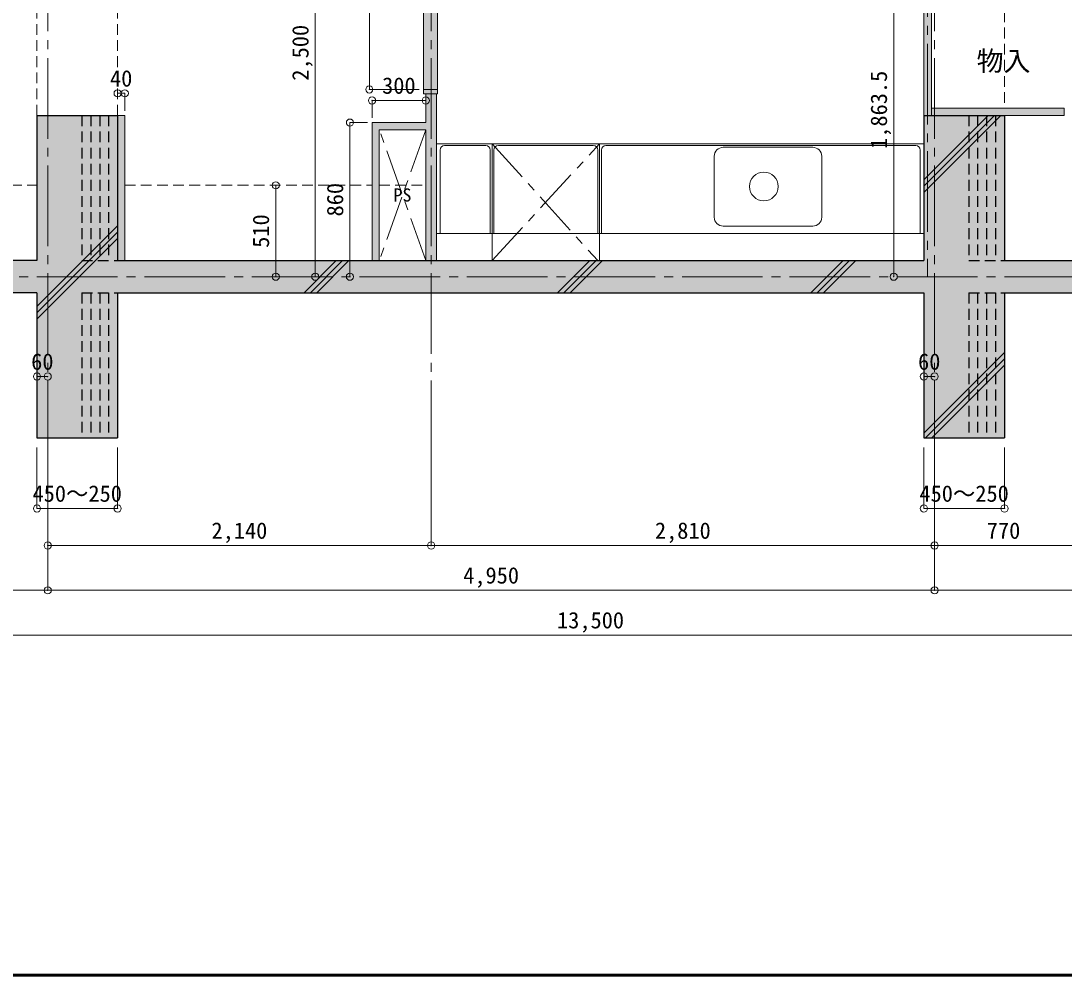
# Model space of a CAD drawing. Units: millimetres at full size, sheet at 1:50. Extents: x -9674 to 9699, y -6794 to 6791.
# Drawn here: x -3182 to 2640, y -6794 to -1463 of the extents above; entities that cross this region are included whole.
import ezdxf
from ezdxf.enums import TextEntityAlignment as Align

# ---------------------------------------------------------------- set-up
doc = ezdxf.new("R2010")
doc.units = ezdxf.units.MM
doc.header["$LTSCALE"] = 50
doc.header["$PDMODE"] = 32
doc.header["$PDSIZE"] = 40
for name, pattern in [('CHAIN1', [8, 5, -1, 1, -1]), ('CHAIN2', [12, 9, -1, 1, -1]), ('DASHED1', [1.8, 1.2, -0.6])]:
    doc.linetypes.add(name, pattern=pattern)
for name, color, linetype, lineweight in [('0-0_図面枠', 7, 'Continuous', 9), ('1-0_芯', 2, 'DASHED1', 25), ('1-1_躯体', 2, 'Continuous', 25), ('1-2_間仕切', 3, 'Continuous', 18), ('1-3_建具', 3, 'Continuous', 18), ('1-5_設備', 7, 'Continuous', 9), ('1-7_その他', 7, 'DASHED1', 9), ('1-8_ハッチ', 4, 'Continuous', 9), ('1-A_文字', 7, 'Continuous', 9), ('1-B_寸法', 7, 'Continuous', 9), ('1-C_梁', 7, 'DASHED1', 9)]:
    doc.layers.add(name, color=color, linetype=linetype, lineweight=lineweight)
doc.layers.add('4-0', color=1, linetype='Continuous')
doc.layers.add('4-2', color=4, linetype='Continuous')
doc.styles.add('ＭＳ ゴシック', font='')
doc.styles.get('ＭＳ ゴシック').set_extended_font_data('MS Gothic')

msp = doc.modelspace()

# ---------------------------------------------------------------- linework, layer by layer
at = {"layer": '0-0_図面枠'}
for p, q in [((-9673.92, -6793.93), (9698.92, -6793.93)), ((-9672.16, -6792.16), (9697.16, -6792.16)), ((-9670.4, -6790.4), (9695.4, -6790.4)), ((9693.64, -6788.64), (-9668.64, -6788.64)), ((-9666.87, -6786.88), (9691.87, -6786.88)), ((-9665.11, -6785.11), (9690.11, -6785.11)), ((-9663.35, -6783.35), (9688.35, -6783.35))]:
    msp.add_line(p, q, dxfattribs=at)
at = {"layer": '1-0_芯', "color": 7, "linetype": 'CHAIN2', "lineweight": 9}
for p, q in [((-3032.5, 4329.12), (-3032.5, -3890.88)), ((-892.5, 4329.12), (-892.5, -3890.88)), ((1917.5, 4329.12), (1917.5, -3890.88)), ((1878.5, -390.88), (1878.5, -2890.88)), ((-8492.5, -2890.88), (8517.5, -2890.88))]:
    msp.add_line(p, q, dxfattribs=at)
at = {"layer": '1-0_芯'}
for p, q in [((-2792.5, -1990.88), (-2792.5, -2800.88)), ((-2742.5, -1990.88), (-2742.5, -2800.88)), ((-2692.5, -1990.88), (-2692.5, -2800.88)), ((2157.5, -1990.88), (2157.5, -2800.88)), ((2207.5, -1990.88), (2207.5, -2800.88)), ((2257.5, -1990.88), (2257.5, -2800.88)), ((-2842.5, -2980.88), (-2842.5, -3790.88)), ((-2842.5, -2980.88), (-2642.5, -2980.88)), ((-2792.5, -2980.88), (-2792.5, -3790.88)), ((-2742.5, -2980.88), (-2742.5, -3790.88)), ((-2692.5, -2980.88), (-2692.5, -3790.88)), ((2107.5, -2980.88), (2107.5, -3790.88)), ((2107.5, -2980.88), (2307.5, -2980.88)), ((2157.5, -2980.88), (2157.5, -3790.88)), ((2207.5, -2980.88), (2207.5, -3790.88)), ((2257.5, -2980.88), (2257.5, -3790.88))]:
    msp.add_line(p, q, dxfattribs=at)
for points in [[(-2842.5, -1990.88), (-2842.5, -2800.88), (-2642.5, -2800.88)], [(2107.5, -1990.88), (2107.5, -2800.88), (2307.5, -2800.88)]]:
    msp.add_lwpolyline(points, dxfattribs=at)
at = {"layer": '1-1_躯体'}
for p, q in [((-3092.5, -1990.88), (-2642.5, -1990.88)), ((-3092.5, -1990.88), (-3092.5, -2800.88)), ((1857.5, -1990.88), (2307.5, -1990.88)), ((1857.5, -1990.88), (1857.5, -2800.88)), ((2307.5, -1990.88), (2307.5, -2800.88)), ((-3092.5, -2800.88), (-6692.5, -2800.88)), ((2307.5, -2800.88), (6357.5, -2800.88)), ((-3092.5, -2980.88), (-6692.5, -2980.88)), ((-3092.5, -2980.88), (-3092.5, -3790.88)), ((-2642.5, -2980.88), (-2642.5, -3790.88)), ((2307.5, -2980.88), (2307.5, -3790.88)), ((-3092.5, -3790.88), (-2642.5, -3790.88)), ((1857.5, -3790.88), (2307.5, -3790.88))]:
    msp.add_line(p, q, dxfattribs=at)
for points in [[(-2642.5, -1990.88), (-2642.5, -2800.88), (1857.5, -2800.88)], [(-2642.5, -2980.88), (1857.5, -2980.88), (1857.5, -3790.88)], [(2307.5, -2980.88), (6357.5, -2980.88), (6357.5, -3790.88)]]:
    msp.add_lwpolyline(points, dxfattribs=at)
at = {"layer": '1-2_間仕切'}
for p, q in [((1857.5, -1990.88), (1857.5, -420.88)), ((1899.5, -1990.88), (1899.5, -1050.88)), ((-922.5, -1870.88), (-922.5, -2030.88)), ((-862.5, -1870.88), (-862.5, -2800.88)), ((1899.5, -1950.88), (2640, -1950.88)), ((-2602.5, -1990.88), (-2642.5, -1990.88)), ((-2602.5, -1990.88), (-2602.5, -2800.88)), ((-1222.5, -2030.88), (-922.5, -2030.88)), ((-1222.5, -2800.88), (-1222.5, -2030.88)), ((-1182.5, -2070.88), (-922.5, -2070.88)), ((-1182.5, -2800.88), (-1182.5, -2070.88)), ((-922.5, -2070.88), (-922.5, -2800.88))]:
    msp.add_line(p, q, dxfattribs=at)
msp.add_lwpolyline([(1899.5, -1990.88), (2640, -1990.88), (2640, -1950.88)], dxfattribs=at)
at = {"layer": '1-3_建具', "color": 7, "lineweight": 9}
for p, q in [((-935, -1845.88), (-935, -445.88)), ((-857, -445.88), (-857, -1845.88))]:
    msp.add_line(p, q, dxfattribs=at)
at = {"layer": '1-3_建具'}
for p, q in [((-935, -1845.88), (-857, -1845.88)), ((-935, -1845.88), (-935, -1870.88)), ((-857, -1845.88), (-857, -1870.88)), ((-935, -1870.88), (-857, -1870.88))]:
    msp.add_line(p, q, dxfattribs=at)
at = {"layer": '1-5_設備'}
for p, q in [((-862.5, -2148.88), (1857.5, -2148.88)), ((-552.5, -2148.88), (-552.5, -2800.88)), ((47.5, -2148.88), (47.5, -2800.88)), ((-842.5, -2183.88), (-842.5, -2648.88)), ((-817.5, -2158.88), (-587.5, -2158.88)), ((-562.5, -2183.88), (-562.5, -2648.88)), ((-542.5, -2183.88), (-542.5, -2648.88)), ((-517.5, -2158.88), (12.5, -2158.88)), ((37.5, -2183.88), (37.5, -2648.88)), ((57.5, -2183.88), (57.5, -2648.88)), ((82.5, -2158.88), (1812.5, -2158.88)), ((1237.5, -2168.88), (737.5, -2168.88)), ((1837.5, -2183.88), (1837.5, -2648.88)), ((687.5, -2558.88), (687.5, -2218.88)), ((1287.5, -2558.88), (1287.5, -2218.88)), ((737.5, -2608.88), (1237.5, -2608.88)), ((-862.5, -2648.88), (1857.5, -2648.88))]:
    msp.add_line(p, q, dxfattribs=at)
at = {"layer": '1-5_設備', "linetype": 'CHAIN1'}
for p, q in [((-552.5, -2148.88), (37.5, -2800.88)), ((-552.5, -2800.88), (47.5, -2148.88))]:
    msp.add_line(p, q, dxfattribs=at)
at = {"layer": '1-5_設備'}
msp.add_circle((964.13, -2387.25), 80, dxfattribs=at)
for centre, radius, start, end in [((-817.5, -2183.88), 25, 90, 180), ((-587.5, -2183.88), 25, 0, 90), ((-517.5, -2183.88), 25, 90, 180), ((12.5, -2183.88), 25, 0, 90), ((82.5, -2183.88), 25, 90, 180), ((737.5, -2218.88), 50, 90, 180), ((1237.5, -2218.88), 50, 0, 90), ((1812.5, -2183.88), 25, 0, 90), ((737.5, -2558.88), 50, 180, 270), ((1237.5, -2558.88), 50, 270, 0)]:
    msp.add_arc(centre, radius, start, end, dxfattribs=at)
at = {"layer": '1-7_その他', "color": 4, "linetype": 'CHAIN1'}
for p, q in [((-922.5, -2070.88), (-1182.5, -2800.88)), ((-922.5, -2800.88), (-1182.5, -2070.88))]:
    msp.add_line(p, q, dxfattribs=at)
at = {"layer": '1-8_ハッチ'}
for p, q in [((1857.5, -2420.5), (2287.12, -1990.88)), ((1857.5, -2385.14), (2251.76, -1990.88)), ((1857.5, -2349.79), (2216.41, -1990.88)), ((-3092.5, -3057.14), (-2642.5, -2607.14)), ((-3092.5, -3092.5), (-2642.5, -2642.5)), ((-3092.5, -3127.86), (-2642.5, -2677.86)), ((-1602.02, -2980.88), (-1422.02, -2800.88)), ((-1566.67, -2980.88), (-1386.67, -2800.88)), ((-1531.31, -2980.88), (-1351.31, -2800.88)), ((-187.81, -2980.88), (-7.81, -2800.88)), ((-152.45, -2980.88), (27.55, -2800.88)), ((-117.1, -2980.88), (62.9, -2800.88)), ((1226.41, -2980.88), (1406.41, -2800.88)), ((1261.76, -2980.88), (1441.76, -2800.88)), ((1297.12, -2980.88), (1477.12, -2800.88)), ((1857.5, -3764), (2307.5, -3314)), ((1865.98, -3790.88), (2307.5, -3349.35)), ((1901.33, -3790.88), (2307.5, -3384.71))]:
    msp.add_line(p, q, dxfattribs=at)
at = {"layer": '1-B_寸法'}
for p, q in [((-1539.2, -390.88), (-1539.2, -2890.88)), ((-1237.5, -445.88), (-1237.5, -1845.88)), ((1689.11, -1027.38), (1689.11, -2890.88)), ((-960.01, -1845.88), (-1237.5, -1845.88)), ((-1222.5, -2004.95), (-1222.5, -1907.49)), ((-1222.5, -1907.49), (-922.5, -1907.49)), ((-1248.43, -2030.88), (-1345.89, -2030.88)), ((-1345.89, -2030.88), (-1345.89, -2890.88)), ((-1759.7, -2380.88), (-1759.7, -2890.88)), ((-3032.5, -3447.9), (-3092.5, -3447.9)), ((1917.5, -3447.9), (1857.5, -3447.9)), ((-3092.5, -4184.29), (-3092.5, -3844.09)), ((-3032.5, -4640.88), (-3032.5, -3890.88)), ((-2642.5, -4184.29), (-2642.5, -3844.09)), ((-892.5, -4390.88), (-892.5, -3890.88)), ((1857.5, -4184.29), (1857.5, -3844.09)), ((1917.5, -4640.88), (1917.5, -3890.88)), ((2307.5, -4184.29), (2307.5, -3844.09)), ((-3092.5, -4184.29), (-2642.5, -4184.29)), ((1857.5, -4184.29), (2307.5, -4184.29)), ((-3032.5, -4390.88), (-892.5, -4390.88)), ((-892.5, -4390.88), (1917.5, -4390.88)), ((1917.5, -4390.88), (2687.5, -4390.88)), ((-6752.5, -4640.88), (-3032.5, -4640.88)), ((-3032.5, -4640.88), (1917.5, -4640.88)), ((1917.5, -4640.88), (6747.5, -4640.88)), ((-6752.5, -4890.88), (6747.5, -4890.88))]:
    msp.add_line(p, q, dxfattribs=at)
msp.add_lwpolyline([(-2602.5, -1964.95), (-2602.5, -1867.49), (-2642.5, -1867.49)], dxfattribs=at)
at = {"layer": '1-B_寸法', "color": 3}
for p in [(-2642.5, -1867.49), (-2602.5, -1867.49), (-1237.5, -1845.88), (-1222.5, -1907.49), (-922.5, -1907.49), (-1345.89, -2030.88), (-1759.7, -2380.88), (-1759.7, -2890.88), (-1539.2, -2890.88), (-1345.89, -2890.88), (1689.11, -2890.88), (-3092.5, -3447.9), (-3032.5, -3447.9), (1857.5, -3447.9), (1917.5, -3447.9), (-3092.5, -4184.29), (-2642.5, -4184.29), (1857.5, -4184.29), (2307.5, -4184.29), (-3032.5, -4390.88), (-892.5, -4390.88), (1917.5, -4390.88), (-3032.5, -4640.88), (1917.5, -4640.88)]:
    msp.add_point(p, dxfattribs=at)
at = {"layer": '1-C_梁'}
for p, q in [((-3092.5, -1990.88), (-3092.5, 479.12)), ((-2642.5, -1990.88), (-2642.5, 479.12)), ((2307.5, -1050.88), (2307.5, -1950.88)), ((-6657.5, -2380.88), (-3092.5, -2380.88)), ((-2602.5, -2380.88), (-1222.5, -2380.88)), ((-1182.5, -2380.88), (-922.5, -2380.88))]:
    msp.add_line(p, q, dxfattribs=at)
at = {"layer": '4-0'}
for points in [[(-3092.5, -3790.88), (-2642.5, -3790.88), (-3092.5, -1990.88), (-2642.5, -1990.88)], [(1857.5, -3790.88), (2307.5, -3790.88), (1857.5, -1990.88), (1878.5, -1990.88)], [(2307.5, -3790.88), (2307.5, -1990.88), (1878.5, -1990.88)], [(-6692.5, -2800.88), (-6692.5, -2980.88), (-3092.5, -2800.88), (-3092.5, -2980.88)], [(-2642.5, -2800.88), (-2642.5, -2980.88), (1857.5, -2800.88), (1857.5, -2980.88)], [(2307.5, -2800.88), (2307.5, -2980.88), (6357.5, -2800.88), (6357.5, -2980.88)]]:
    msp.add_solid(points, dxfattribs=at)
at = {"layer": '4-2'}
for points in [[(1857.5, -1990.88), (1899.5, -1990.88), (1899.5, -360.88)], [(1899.5, -360.88), (1857.5, -420.88), (1857.5, -1990.88)], [(-935, -420.88), (-857, -420.88), (-935, -1870.88), (-922.5, -1870.88)], [(-857, -420.88), (-857, -1870.88), (-922.5, -1870.88)], [(-862.5, -1870.88), (-922.5, -1870.88), (-922.5, -2030.88)], [(-922.5, -2800.88), (-862.5, -2800.88), (-862.5, -1870.88)], [(-922.5, -2800.88), (-862.5, -1870.88), (-922.5, -2030.88)], [(1899.5, -1990.88), (2640, -1990.88), (1899.5, -1950.88), (2640, -1950.88)], [(-2642.5, -1990.88), (-2602.5, -1990.88), (-2642.5, -2800.88), (-2602.5, -2800.88)], [(-1222.5, -2030.88), (-1182.5, -2070.88), (-922.5, -2070.88)], [(-922.5, -2030.88), (-1222.5, -2030.88), (-922.5, -2070.88)], [(-1222.5, -2030.88), (-1222.5, -2800.88), (-1182.5, -2800.88)], [(-1222.5, -2030.88), (-1182.5, -2800.88), (-1182.5, -2070.88)]]:
    msp.add_solid(points, dxfattribs=at)

# ---------------------------------------------------------------- texts
at = {"layer": '1-A_文字', "style": 'ＭＳ ゴシック'}
for s, height, p in [('物入', 110, (2152.21, -1775.45)), ('PS', 73.31, (-1102.5, -2493.38))]:
    msp.add_text(s, height=height, dxfattribs=at).set_placement(p, align=Align.BOTTOM_LEFT)
at = {"layer": '1-B_寸法', "style": 'ＭＳ ゴシック'}
for s, p in [('2,500', (-1549.2, -1797.13)), ('1,863.5', (1679.11, -2177.88)), ('860', (-1355.89, -2554.63)), ('510', (-1769.7, -2729.63))]:
    msp.add_text(s, height=91.64, rotation=90, dxfattribs=at).set_placement(p, align=Align.BOTTOM_LEFT)
for s, p in [('40', (-2685, -1857.49)), ('300', (-1166.25, -1897.49)), ('60', (-3125, -3437.9)), ('60', (1825, -3437.9)), ('450～250', (-3117.5, -4174.29)), ('450～250', (1832.5, -4174.29)), ('2,140', (-2118.75, -4380.88)), ('2,810', (356.25, -4380.88)), ('770', (2208.75, -4380.88)), ('4,950', (-713.75, -4630.88)), ('13,500', (-190, -4880.88))]:
    msp.add_text(s, height=91.64, dxfattribs=at).set_placement(p, align=Align.BOTTOM_LEFT)

doc.saveas('drawing.dxf')
